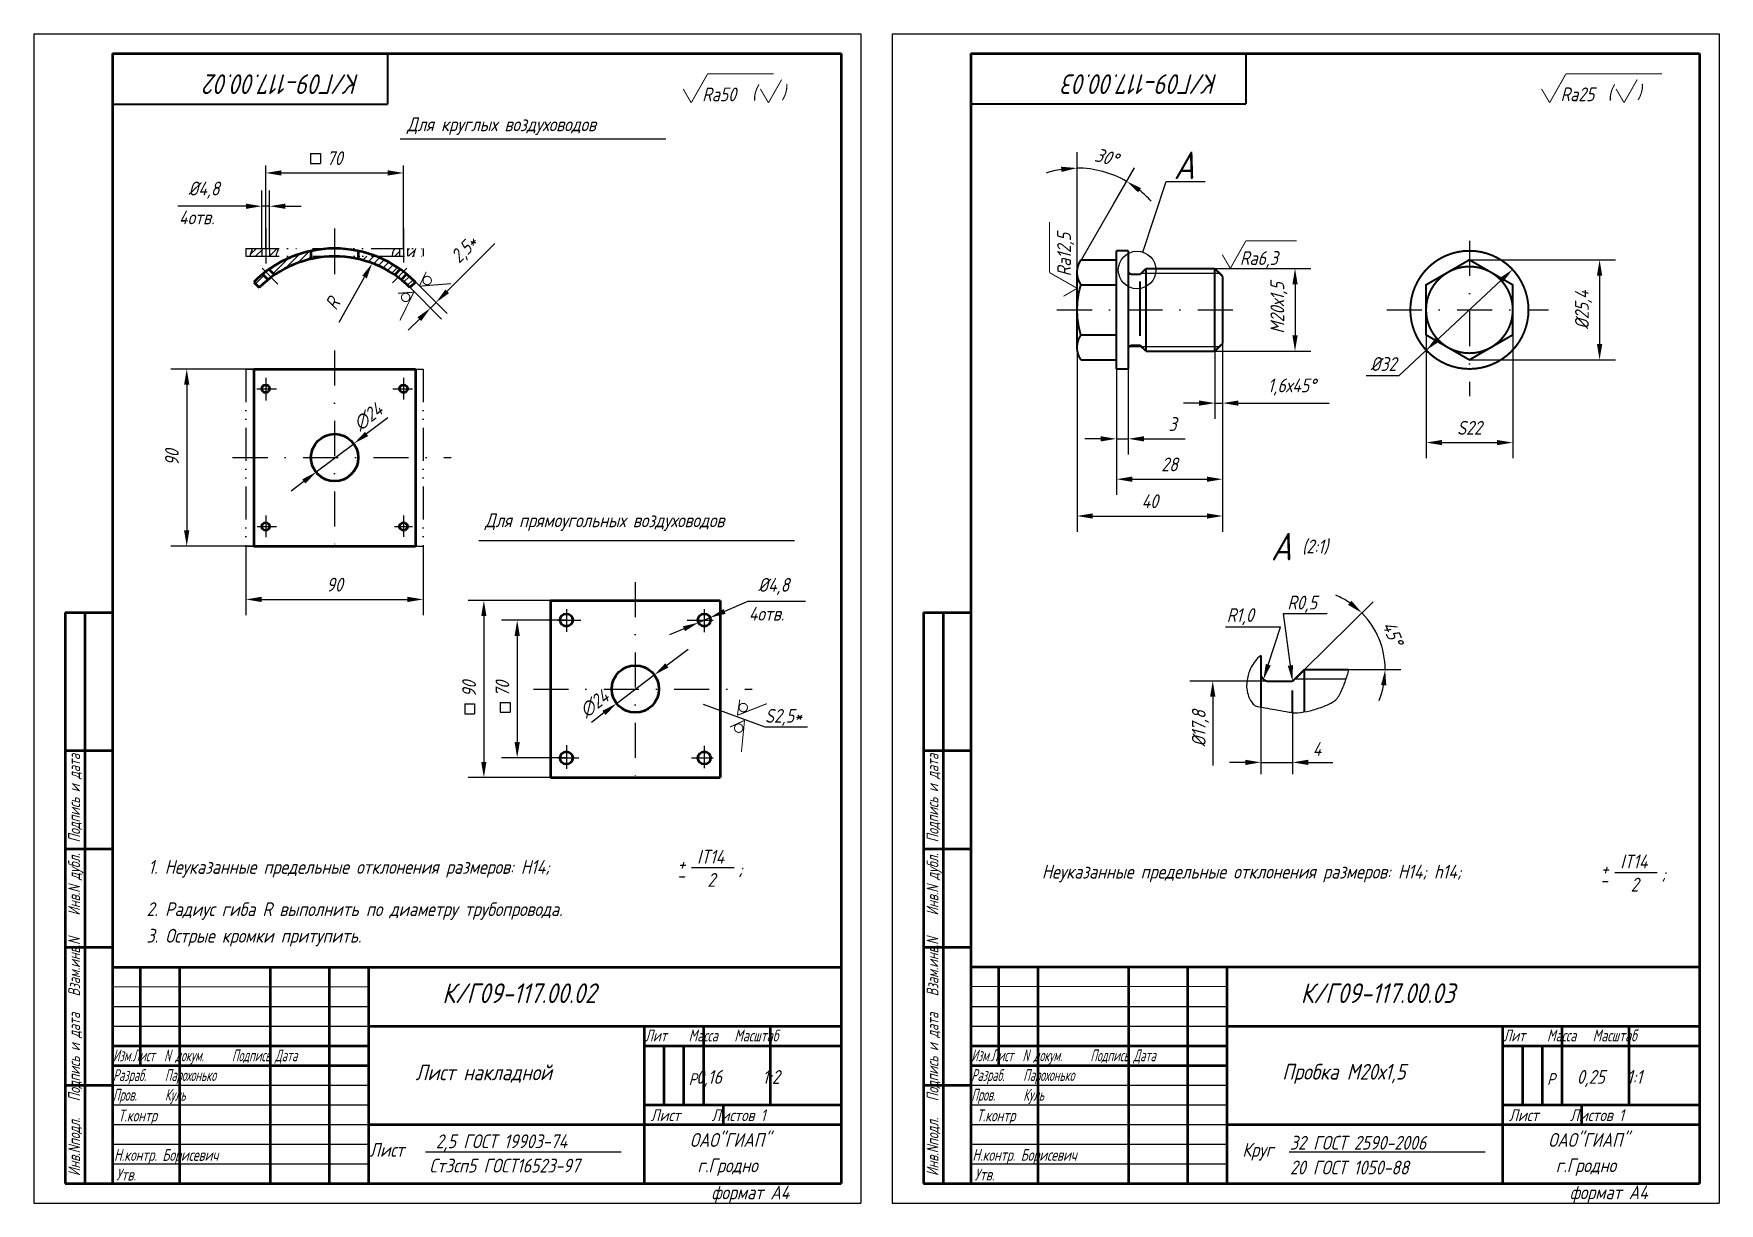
# Model space of a CAD drawing. Header units: inches. Extents: x 2854 to 6563, y -110 to 2015.
# Drawn here: x 6132.9 to 6560.8, y 878.5 to 1175.5 of the extents above; entities that cross this region are included whole.
import ezdxf

# ---------------------------------------------------------------- set-up
doc = ezdxf.new("R2010")
doc.units = ezdxf.units.IN
doc.header["$LTSCALE"] = 0.7
doc.header["$MEASUREMENT"] = 0
doc.linetypes.add('ACAD_ISO12W100', pattern=[21, 12, -3, 0, -3, 0, -3])
doc.linetypes.add('DASHDOT', pattern=[25.4, 12.7, -6.35, 0, -6.35])
doc.styles.add('ROMANC', font='romanc', dxfattribs={"width": 0.8, "oblique": 15, "height": 3.5})
doc.styles.get("Standard").update_dxf_attribs({"font": 'romand.shx', "width": 0.8, "oblique": 15, "height": 3.5})
doc.dimstyles.get("Standard").update_dxf_attribs({"dimtxt": 3.5, "dimasz": 4, "dimexe": 4, "dimexo": 0, "dimgap": 2, "dimtad": 1, "dimdec": 0, "dimdsep": 46, "dimtxsty": 'Standard', "dimcen": 0.09, "dimadec": 0, "dimazin": 0, "dimtfac": 1, "dimtdec": 0, "dimtmove": 0, "dimatfit": 3, "dimfxl": 0, "dimtolj": 1, "dimtzin": 0, "dimlwd": 25, "dimlwe": 25, "dimarcsym": 0})

# ---------------------------------------------------------------- blocks, each defined once
blk = doc.blocks.new('*D107')
at = {"color": 0, "lineweight": 25}
for p, q in [((6237.87, 1110.08), (6249.97, 1122.19)), ((6229.61, 1112.69), (6237.87, 1104.43)), ((6228.19, 1111.27), (6236.45, 1103.01)), ((6233.62, 1105.84), (6235.04, 1107.26)), ((6230.8, 1103.01), (6227.97, 1100.18))]:
    blk.add_line(p, q, dxfattribs=at)
for points in [[(6237.4, 1110.56), (6238.34, 1109.61), (6235.04, 1107.26)], [(6230.32, 1103.48), (6231.27, 1102.54), (6233.62, 1105.84)]]:
    blk.add_solid(points, dxfattribs=at)
at = {"layer": 'DEFPOINTS', "color": 0, "lineweight": 25}
for p in [(6229.61, 1112.69), (6228.19, 1111.27), (6235.04, 1107.26)]:
    blk.add_point(p, dxfattribs=at)
at = {"color": 0, "lineweight": 25, "insert": (6242.45, 1120.44), "char_height": 3.5, "attachment_point": 5, "rotation": 45}
blk.add_mtext('\\A1;2,5*', dxfattribs=at)
blk = doc.blocks.new('*D108')
at = {"color": 0, "lineweight": 25}
for p, q in [((6264.08, 1031.59), (6243.17, 1031.59)), ((6247.17, 1027.59), (6247.17, 990.59)), ((6264.08, 986.59), (6243.17, 986.59))]:
    blk.add_line(p, q, dxfattribs=at)
for points in [[(6246.5, 1027.59), (6247.84, 1027.59), (6247.17, 1031.59)], [(6246.5, 990.59), (6247.84, 990.59), (6247.17, 986.59)]]:
    blk.add_solid(points, dxfattribs=at)
at = {"layer": 'DEFPOINTS', "color": 0, "lineweight": 25}
for p in [(6264.08, 1031.59), (6247.17, 986.59), (6264.08, 986.59)]:
    blk.add_point(p, dxfattribs=at)
at = {"color": 0, "lineweight": 25, "insert": (6243.42, 1009.09), "char_height": 3.5, "attachment_point": 5, "rotation": 90}
blk.add_mtext('\\A1;90', dxfattribs=at)
blk = doc.blocks.new('*D109')
at = {"color": 0, "lineweight": 25}
for p, q in [((6268.12, 1026.59), (6251.63, 1026.59)), ((6255.63, 1022.59), (6255.63, 995.59)), ((6268.12, 991.59), (6251.63, 991.59))]:
    blk.add_line(p, q, dxfattribs=at)
for points in [[(6254.97, 1022.59), (6256.3, 1022.59), (6255.63, 1026.59)], [(6254.97, 995.59), (6256.3, 995.59), (6255.63, 991.59)]]:
    blk.add_solid(points, dxfattribs=at)
at = {"layer": 'DEFPOINTS', "color": 0, "lineweight": 25}
for p in [(6268.12, 1026.59), (6255.63, 991.59), (6268.12, 991.59)]:
    blk.add_point(p, dxfattribs=at)
at = {"color": 0, "lineweight": 25, "insert": (6251.88, 1009.09), "char_height": 3.5, "attachment_point": 5, "rotation": 90}
blk.add_mtext('\\A1;70', dxfattribs=at)
blk = doc.blocks.new('*D110')
at = {"color": 0, "lineweight": 25}
blk.add_line((6210.44, 1102.27), (6216.87, 1113.7), dxfattribs=at)
blk.add_solid([(6216.29, 1114.03), (6217.45, 1113.38), (6218.83, 1117.19)], dxfattribs=at)
at = {"layer": 'DEFPOINTS', "color": 0, "lineweight": 25}
for p in [(6218.83, 1117.19), (6192.35, 1070.13)]:
    blk.add_point(p, dxfattribs=at)
at = {"color": 0, "lineweight": 25, "insert": (6208.76, 1106.94), "char_height": 3.5, "attachment_point": 5, "rotation": 60.6398}
blk.add_mtext('\\A1;R', dxfattribs=at)
blk = doc.blocks.new('*D111')
at = {"color": 0, "lineweight": 25}
for p, q in [((6188.76, 1090.35), (6167.74, 1090.35)), ((6171.74, 1086.35), (6171.74, 1049.35)), ((6188.76, 1045.35), (6167.74, 1045.35))]:
    blk.add_line(p, q, dxfattribs=at)
for points in [[(6171.07, 1086.35), (6172.4, 1086.35), (6171.74, 1090.35)], [(6171.07, 1049.35), (6172.4, 1049.35), (6171.74, 1045.35)]]:
    blk.add_solid(points, dxfattribs=at)
at = {"layer": 'DEFPOINTS', "color": 0, "lineweight": 25}
for p in [(6188.76, 1090.35), (6171.74, 1045.35), (6188.76, 1045.35)]:
    blk.add_point(p, dxfattribs=at)
at = {"color": 0, "lineweight": 25, "insert": (6167.99, 1067.85), "char_height": 3.5, "attachment_point": 5, "rotation": 90}
blk.add_mtext('\\A1;90', dxfattribs=at)
blk = doc.blocks.new('*D139')
at = {"color": 0, "lineweight": 25}
for p, q in [((6397.76, 1116.14), (6397.76, 1145.38)), ((6407.03, 1132.24), (6412.35, 1141.48))]:
    blk.add_line(p, q, dxfattribs=at)
for start, end in [(99.0922, 108.1844), (60.0593, 90), (41.8749, 50.9671)]:
    blk.add_arc((6397.76, 1116.14), 25.23, start, end, dxfattribs=at)
for points in [[(6393.71, 1141.72), (6393.82, 1140.4), (6397.76, 1141.38)], [(6413.27, 1135.2), (6414.02, 1136.29), (6410.35, 1138.01)]]:
    blk.add_solid(points, dxfattribs=at)
at = {"layer": 'DEFPOINTS', "color": 0, "lineweight": 25}
for p in [(6406.37, 1139.86), (6407.03, 1132.24), (6397.76, 1114.9), (6398.04, 1116.63), (6397.76, 1105.37)]:
    blk.add_point(p, dxfattribs=at)
at = {"color": 0, "lineweight": 25, "insert": (6405.24, 1144.14), "char_height": 3.5, "attachment_point": 5, "rotation": 345.0297}
blk.add_mtext('\\A1;30°', dxfattribs=at)
blk = doc.blocks.new('*D140')
at = {"color": 0, "lineweight": 25}
for p, q in [((6434.72, 1096.84), (6434.72, 1077.69)), ((6432.76, 1094.87), (6432.76, 1077.69)), ((6428.76, 1081.69), (6424.76, 1081.69)), ((6432.76, 1081.69), (6434.72, 1081.69)), ((6438.72, 1081.69), (6461.79, 1081.69))]:
    blk.add_line(p, q, dxfattribs=at)
for points in [[(6428.76, 1082.36), (6428.76, 1081.03), (6432.76, 1081.69)], [(6438.72, 1082.36), (6438.72, 1081.03), (6434.72, 1081.69)]]:
    blk.add_solid(points, dxfattribs=at)
at = {"layer": 'DEFPOINTS', "color": 0, "lineweight": 25}
for p in [(6434.72, 1096.84), (6432.76, 1094.87), (6434.72, 1081.69)]:
    blk.add_point(p, dxfattribs=at)
at = {"color": 0, "lineweight": 25, "insert": (6452.26, 1085.78), "char_height": 3.5, "attachment_point": 5}
blk.add_mtext('\\A1;1,6х45%%D', dxfattribs=at)
blk = doc.blocks.new('*D135')
at = {"color": 0, "lineweight": 25}
for p, q in [((6407.76, 1090.37), (6407.76, 1068.62)), ((6410.76, 1090.37), (6410.76, 1068.62)), ((6403.76, 1072.62), (6399.76, 1072.62)), ((6407.76, 1072.62), (6410.76, 1072.62)), ((6414.76, 1072.62), (6425.25, 1072.62))]:
    blk.add_line(p, q, dxfattribs=at)
for points in [[(6403.76, 1073.29), (6403.76, 1071.95), (6407.76, 1072.62)], [(6414.76, 1073.29), (6414.76, 1071.95), (6410.76, 1072.62)]]:
    blk.add_solid(points, dxfattribs=at)
at = {"layer": 'DEFPOINTS', "color": 0, "lineweight": 25}
for p in [(6407.76, 1090.37), (6410.76, 1090.37), (6410.76, 1072.62)]:
    blk.add_point(p, dxfattribs=at)
at = {"color": 0, "lineweight": 25, "insert": (6422, 1076.37), "char_height": 3.5, "attachment_point": 5}
blk.add_mtext('\\A1;3', dxfattribs=at)
blk = doc.blocks.new('*D136')
at = {"color": 0, "lineweight": 25}
for p, q in [((6434.72, 1096.84), (6434.72, 1058.37)), ((6407.76, 1090.37), (6407.76, 1058.37)), ((6411.76, 1062.37), (6430.72, 1062.37))]:
    blk.add_line(p, q, dxfattribs=at)
for points in [[(6411.76, 1063.03), (6411.76, 1061.7), (6407.76, 1062.37)], [(6430.72, 1063.03), (6430.72, 1061.7), (6434.72, 1062.37)]]:
    blk.add_solid(points, dxfattribs=at)
at = {"layer": 'DEFPOINTS', "color": 0, "lineweight": 25}
for p in [(6434.72, 1096.84), (6407.76, 1090.37), (6434.72, 1062.37)]:
    blk.add_point(p, dxfattribs=at)
at = {"color": 0, "lineweight": 25, "insert": (6421.24, 1066.12), "char_height": 3.5, "attachment_point": 5}
blk.add_mtext('\\A1;28', dxfattribs=at)
blk = doc.blocks.new('*D141')
at = {"color": 0, "lineweight": 25}
for p, q in [((6397.76, 1105.37), (6397.76, 1049.02)), ((6434.72, 1105.37), (6434.72, 1049.02)), ((6401.76, 1053.02), (6430.72, 1053.02))]:
    blk.add_line(p, q, dxfattribs=at)
for points in [[(6401.76, 1053.69), (6401.76, 1052.35), (6397.76, 1053.02)], [(6430.72, 1053.69), (6430.72, 1052.35), (6434.72, 1053.02)]]:
    blk.add_solid(points, dxfattribs=at)
at = {"layer": 'DEFPOINTS', "color": 0, "lineweight": 25}
for p in [(6397.76, 1105.37), (6434.72, 1105.37), (6434.72, 1053.02)]:
    blk.add_point(p, dxfattribs=at)
at = {"color": 0, "lineweight": 25, "insert": (6416.24, 1056.77), "char_height": 3.5, "attachment_point": 5}
blk.add_mtext('\\A1;40', dxfattribs=at)
blk = doc.blocks.new('*D142')
at = {"color": 0, "lineweight": 25}
for p, q in [((6455.48, 1014.01), (6472.92, 1031.24)), ((6466.76, 1014.01), (6479.99, 1014.01))]:
    blk.add_line(p, q, dxfattribs=at)
for start, end in [(55.8328, 67.0256), (0, 44.64), (337.6144, 348.8072)]:
    blk.add_arc((6455.48, 1014.01), 20.51, start, end, dxfattribs=at)
for points in [[(6467.43, 1031.5), (6466.57, 1030.47), (6470.08, 1028.42)], [(6474.94, 1010.1), (6476.27, 1009.97), (6475.99, 1014.01)]]:
    blk.add_solid(points, dxfattribs=at)
at = {"layer": 'DEFPOINTS', "color": 0, "lineweight": 25}
for p in [(6475.3, 1019.28), (6452.74, 1011.3), (6455.48, 1014.01), (6455.48, 1014.01), (6466.76, 1014.01)]:
    blk.add_point(p, dxfattribs=at)
at = {"color": 0, "lineweight": 25, "insert": (6477.92, 1023.23), "char_height": 3.5, "attachment_point": 5, "rotation": 292.32}
blk.add_mtext('\\A1;45°', dxfattribs=at)
blk = doc.blocks.new('*D137')
at = {"color": 0, "lineweight": 25}
for p, q in [((6497.37, 1118.07), (6534.42, 1118.07)), ((6530.42, 1114.07), (6530.42, 1096.67)), ((6497.37, 1092.67), (6534.42, 1092.67))]:
    blk.add_line(p, q, dxfattribs=at)
for points in [[(6529.75, 1114.07), (6531.09, 1114.07), (6530.42, 1118.07)], [(6529.75, 1096.67), (6531.09, 1096.67), (6530.42, 1092.67)]]:
    blk.add_solid(points, dxfattribs=at)
at = {"layer": 'DEFPOINTS', "color": 0, "lineweight": 25}
for p in [(6497.37, 1118.07), (6497.37, 1092.67), (6530.42, 1092.67)]:
    blk.add_point(p, dxfattribs=at)
at = {"color": 0, "lineweight": 25, "insert": (6526.34, 1105.37), "char_height": 3.5, "attachment_point": 5, "rotation": 90}
blk.add_mtext('\\A1;%%C25,4', dxfattribs=at)
blk = doc.blocks.new('*D138')
at = {"color": 0, "lineweight": 25}
for p, q in [((6486.37, 1099.02), (6486.37, 1067.67)), ((6508.37, 1099.02), (6508.37, 1067.67)), ((6490.37, 1071.67), (6504.37, 1071.67))]:
    blk.add_line(p, q, dxfattribs=at)
for points in [[(6490.37, 1072.33), (6490.37, 1071), (6486.37, 1071.67)], [(6504.37, 1072.33), (6504.37, 1071), (6508.37, 1071.67)]]:
    blk.add_solid(points, dxfattribs=at)
at = {"layer": 'DEFPOINTS', "color": 0, "lineweight": 25}
for p in [(6486.37, 1099.02), (6508.37, 1099.02), (6508.37, 1071.67)]:
    blk.add_point(p, dxfattribs=at)
at = {"color": 0, "lineweight": 25, "insert": (6497.37, 1075.42), "char_height": 3.5, "attachment_point": 5}
blk.add_mtext('\\A1;S22', dxfattribs=at)

msp = doc.modelspace()

# ---------------------------------------------------------------- hatches: boundary and pattern name
at = {"lineweight": 25}
h = msp.add_hatch(dxfattribs=at)
h.set_pattern_fill('ANSI31', color=256, scale=10, style=0)
h.set_pattern_definition([(45, (-8.586, 0), (-0.88388348, 0.88388348), [])])
h.paths.add_polyline_path([(6203.28, 1118.28), (6203.28, 1120.32, 0.101482), (6192.59, 1115.67), (6194.02, 1114.23, -0.094372)])
h.paths.add_polyline_path([(6192.4, 1113.03), (6190.98, 1114.45, 0.025906), (6188.76, 1112.44), (6190.16, 1111.02, -0.027832)])
edge = h.paths.add_edge_path()
edge.add_line((6192.78, 1120.98), (6192.78, 1118.98))
edge.add_line((6192.78, 1118.98), (6194.39, 1118.98))
edge.add_spline(control_points=[(6194.39, 1118.98), (6194.41, 1119.28), (6194.55, 1119.88), (6194.88, 1120.42), (6194.92, 1120.81), (6194.92, 1120.98)], knot_values=[3.445967, 3.445967, 3.445967, 3.445967, 4.194938, 4.88426, 5.408841, 5.408841, 5.408841, 5.408841], degree=3, periodic=0)
edge.add_line((6194.92, 1120.98), (6192.78, 1120.98))
edge = h.paths.add_edge_path()
edge.add_line((6190.78, 1120.98), (6188.31, 1120.98))
edge.add_spline(control_points=[(6188.31, 1120.98), (6188.31, 1120.81), (6188.27, 1120.42), (6187.94, 1119.88), (6187.8, 1119.28), (6187.78, 1118.98)], knot_values=[3.445967, 3.445967, 3.445967, 3.445967, 3.970549, 4.65987, 5.408841, 5.408841, 5.408841, 5.408841], degree=3, periodic=0)
edge.add_line((6187.78, 1118.98), (6190.78, 1118.98))
edge.add_line((6190.78, 1118.98), (6190.78, 1120.98))
edge = h.paths.add_edge_path()
edge.add_line((6225.78, 1118.98), (6225.78, 1120.98))
edge.add_line((6225.78, 1120.98), (6224.42, 1120.98))
edge.add_spline(control_points=[(6224.42, 1120.98), (6224.41, 1120.9), (6224.35, 1120.61), (6224.03, 1120.09), (6223.88, 1119.35), (6223.92, 1118.98)], knot_values=[3.725192, 3.725192, 3.725192, 3.725192, 3.970549, 4.65987, 5.641171, 5.641171, 5.641171, 5.641171], degree=3, periodic=0)
edge.add_line((6223.92, 1118.98), (6225.78, 1118.98))
h.paths.add_polyline_path([(6219.78, 1118.98), (6215.28, 1118.98), (6215.28, 1118.28, -0.094372), (6224.53, 1114.23), (6225.96, 1115.67, 0.060641)])
edge = h.paths.add_edge_path()
edge.add_spline(control_points=[(6229.36, 1118.98), (6229.3, 1119.37), (6229.45, 1120.16), (6229.77, 1120.68), (6229.83, 1120.94), (6229.84, 1120.98)], knot_values=[3.821337, 3.821337, 3.821337, 3.821337, 4.883646, 5.572968, 5.722179, 5.722179, 5.722179, 5.722179], degree=3, periodic=0)
edge.add_line((6229.84, 1120.98), (6227.78, 1120.98))
edge.add_line((6227.78, 1120.98), (6227.78, 1118.98))
edge.add_line((6227.78, 1118.98), (6229.36, 1118.98))
h.paths.add_polyline_path([(6227.57, 1114.45), (6226.15, 1113.03, -0.027832), (6228.39, 1111.02), (6229.8, 1112.44, 0.025906)])

# ---------------------------------------------------------------- linework, layer by layer
for p, q in [((6132.89, 1175.49), (6132.89, 878.49)), ((6132.89, 1175.49), (6342.89, 1175.49)), ((6342.89, 1175.49), (6342.89, 878.49)), ((6350.81, 1175.5), (6350.81, 878.5)), ((6350.81, 1175.5), (6560.81, 1175.5)), ((6560.81, 1175.5), (6560.81, 878.5)), ((6397.76, 1114.9), (6397.76, 1134.41)), ((6414.5, 1120.02), (6420.41, 1138.01)), ((6420.41, 1138.01), (6430.28, 1138.01)), ((6398.04, 1116.63), (6407.03, 1132.24)), ((6414.06, 1114.67), (6433.94, 1114.67)), ((6398.69, 1099.02), (6407.76, 1099.02)), ((6410.76, 1096.07), (6433.94, 1096.07)), ((6398.76, 1092.67), (6407.76, 1092.67)), ((6471.18, 1088.69), (6479.52, 1088.69)), ((6450.16, 1028.26), (6461.22, 1028.26)), ((6451.92, 1015.07), (6450.16, 1028.26)), ((6449.43, 1024.77), (6435.41, 1024.77)), ((6446.31, 1015.25), (6449.43, 1024.77)), ((6446.78, 1011.04), (6426.42, 1011.04)), ((6453.15, 1011.71), (6466.08, 1011.71)), ((6432.21, 1007.15), (6432.21, 989.64)), ((6132.89, 878.49), (6342.89, 878.49)), ((6350.81, 878.5), (6560.81, 878.5))]:
    msp.add_line(p, q)
at = {"lineweight": 50}
for p, q in [((6152.89, 1170.49), (6152.89, 883.49)), ((6152.89, 1170.49), (6337.89, 1170.49)), ((6337.89, 1170.49), (6337.89, 883.49)), ((6370.81, 1170.5), (6370.81, 883.5)), ((6370.81, 1170.5), (6555.81, 1170.5)), ((6555.81, 1170.5), (6555.81, 883.5)), ((6190.98, 1114.45), (6192.4, 1113.03)), ((6192.59, 1115.67), (6194.02, 1114.23)), ((6225.96, 1115.67), (6224.53, 1114.23)), ((6227.57, 1114.45), (6226.15, 1113.03)), ((6188.76, 1112.44), (6190.16, 1111.02)), ((6229.8, 1112.44), (6228.39, 1111.02)), ((6188.76, 1090.35), (6229.8, 1090.35)), ((6188.76, 1090.35), (6188.76, 1045.35)), ((6229.8, 1090.35), (6229.8, 1045.35)), ((6188.76, 1045.35), (6229.8, 1045.35)), ((6264.08, 1031.59), (6307.16, 1031.59)), ((6264.08, 1031.59), (6264.08, 986.59)), ((6307.16, 1031.59), (6307.16, 986.59)), ((6140.89, 1028.49), (6140.89, 883.49)), ((6140.89, 1028.49), (6152.89, 1028.49)), ((6145.89, 1028.49), (6145.89, 883.49)), ((6358.81, 1028.5), (6358.81, 883.5)), ((6358.81, 1028.5), (6370.81, 1028.5)), ((6363.81, 1028.5), (6363.81, 883.5)), ((6140.89, 993.49), (6152.89, 993.49)), ((6358.81, 993.5), (6370.81, 993.5)), ((6264.08, 986.59), (6307.16, 986.59)), ((6140.89, 968.49), (6152.89, 968.49)), ((6358.81, 968.5), (6370.81, 968.5)), ((6140.89, 943.49), (6152.89, 943.49)), ((6358.81, 943.5), (6370.81, 943.5)), ((6152.89, 938.49), (6337.89, 938.49)), ((6159.89, 938.49), (6159.89, 913.49)), ((6169.89, 938.49), (6169.89, 883.49)), ((6192.89, 938.49), (6192.89, 883.49)), ((6207.89, 938.49), (6207.89, 883.49)), ((6217.89, 938.49), (6217.89, 883.49)), ((6370.81, 938.5), (6555.81, 938.5)), ((6377.81, 938.5), (6377.81, 913.5)), ((6387.81, 938.5), (6387.81, 883.5)), ((6410.81, 938.5), (6410.81, 883.5)), ((6425.81, 938.5), (6425.81, 883.5)), ((6435.81, 938.5), (6435.81, 883.5)), ((6287.89, 923.49), (6287.89, 883.49)), ((6302.89, 923.49), (6302.89, 903.49)), ((6319.89, 923.49), (6319.89, 903.49)), ((6505.81, 923.5), (6505.81, 883.5)), ((6520.81, 923.5), (6520.81, 903.5)), ((6537.81, 923.5), (6537.81, 903.5)), ((6152.89, 918.49), (6217.89, 918.49)), ((6287.89, 918.49), (6337.89, 918.49)), ((6292.89, 918.49), (6292.89, 903.49)), ((6297.89, 918.49), (6297.89, 903.49)), ((6370.81, 918.5), (6435.81, 918.5)), ((6505.81, 918.5), (6555.81, 918.5)), ((6510.81, 918.5), (6510.81, 903.5)), ((6515.81, 918.5), (6515.81, 903.5)), ((6152.89, 913.49), (6217.89, 913.49)), ((6370.81, 913.5), (6435.81, 913.5)), ((6140.89, 908.49), (6152.89, 908.49)), ((6358.81, 908.5), (6370.81, 908.5)), ((6287.89, 903.49), (6337.89, 903.49)), ((6307.89, 903.49), (6307.89, 898.49)), ((6505.81, 903.5), (6555.81, 903.5)), ((6525.81, 903.5), (6525.81, 898.5)), ((6140.89, 883.49), (6337.89, 883.49)), ((6358.81, 883.5), (6555.81, 883.5))]:
    msp.add_line(p, q, dxfattribs=at)
at = {"lineweight": 25}
for p, q in [((6225.93, 1148.77), (6293.39, 1148.77)), ((6203.16, 1145.06), (6205.66, 1145.06)), ((6203.16, 1145.06), (6203.16, 1142.56)), ((6203.16, 1142.56), (6205.66, 1142.56)), ((6205.66, 1145.06), (6205.66, 1142.56)), ((6191.78, 1120.98), (6191.78, 1142.07)), ((6195.78, 1140.14), (6222.78, 1140.14)), ((6226.78, 1120.98), (6226.78, 1142.07)), ((6190.78, 1120.98), (6190.78, 1135.69)), ((6192.78, 1120.98), (6192.78, 1135.69)), ((6186.78, 1131.69), (6169.44, 1131.69)), ((6192.78, 1131.69), (6190.78, 1131.69)), ((6196.78, 1131.69), (6200.78, 1131.69)), ((6190.93, 1115.93), (6194.89, 1111.92)), ((6227.62, 1115.93), (6223.99, 1112.26)), ((6432.76, 1115.84), (6457.1, 1115.84)), ((6453.1, 1111.84), (6453.1, 1098.87)), ((6432.72, 1094.87), (6457.1, 1094.87)), ((6189.56, 1085.35), (6194.52, 1085.35)), ((6224.1, 1085.35), (6229.04, 1085.35)), ((6222.8, 1077.93), (6217.4, 1073.85)), ((6204.64, 1064.2), (6214.21, 1071.44)), ((6201.45, 1061.78), (6198.26, 1059.37)), ((6189.61, 1050.35), (6194.52, 1050.35)), ((6224.46, 1050.35), (6229.04, 1050.35)), ((6186.78, 1045.35), (6186.78, 1027.84)), ((6231.78, 1045.35), (6231.78, 1027.84)), ((6245.88, 1046.79), (6326.02, 1046.79)), ((6190.78, 1031.84), (6227.78, 1031.84)), ((6314.34, 1031.38), (6308.27, 1028.79)), ((6314.34, 1031.38), (6328.81, 1031.38)), ((6301.65, 1025.96), (6304.59, 1027.22)), ((6265.9, 1026.59), (6271.78, 1026.59)), ((6297.97, 1024.39), (6294.3, 1022.81)), ((6298.75, 1026.59), (6305.39, 1026.59)), ((6299.02, 1019.16), (6293.62, 1015.07)), ((6280.86, 1005.42), (6290.43, 1012.66)), ((6251.32, 1005.7), (6253.82, 1005.7)), ((6251.32, 1005.7), (6251.32, 1003.2)), ((6253.82, 1005.7), (6253.82, 1003.2)), ((6242.32, 1005.29), (6244.82, 1005.29)), ((6242.32, 1005.29), (6242.32, 1002.79)), ((6242.32, 1002.79), (6244.82, 1002.79)), ((6244.82, 1005.29), (6244.82, 1002.79)), ((6251.32, 1003.2), (6253.82, 1003.2)), ((6277.67, 1003.01), (6274.48, 1000.59)), ((6302.83, 1005.25), (6318.47, 999.47)), ((6318.47, 999.47), (6329.3, 999.47)), ((6265.95, 991.59), (6271.31, 991.59)), ((6299.92, 991.59), (6305.39, 991.59)), ((6299.86, 963.72), (6310.69, 963.72)), ((6534.25, 962.51), (6545.07, 962.51)), ((6152.89, 928.49), (6217.89, 928.49)), ((6370.81, 928.5), (6435.81, 928.5)), ((6152.89, 923.49), (6217.89, 923.49)), ((6370.81, 923.5), (6435.81, 923.5)), ((6152.89, 908.49), (6217.89, 908.49)), ((6370.81, 908.5), (6435.81, 908.5)), ((6152.89, 903.49), (6217.89, 903.49)), ((6370.81, 903.5), (6435.81, 903.5)), ((6152.89, 898.49), (6217.89, 898.49)), ((6370.81, 898.5), (6435.81, 898.5)), ((6152.89, 893.49), (6217.89, 893.49)), ((6232.33, 891.54), (6282.06, 891.54)), ((6370.81, 893.5), (6435.81, 893.5)), ((6451.6, 891.55), (6501.33, 891.55)), ((6152.89, 888.49), (6217.89, 888.49)), ((6370.81, 888.5), (6435.81, 888.5))]:
    msp.add_line(p, q, dxfattribs=at)
at = {"linetype": 'Continuous'}
for p, q in [((6191.78, 1126.02), (6191.78, 1117.14)), ((6209.28, 1126.02), (6209.28, 1114.46)), ((6226.78, 1126.02), (6226.78, 1117.37)), ((6186.78, 1120.98), (6186.78, 1118.98)), ((6190.78, 1120.98), (6190.78, 1118.98)), ((6192.78, 1120.98), (6192.78, 1118.98)), ((6225.78, 1120.98), (6225.78, 1118.98)), ((6227.78, 1120.98), (6227.78, 1118.98)), ((6231.78, 1120.98), (6231.78, 1118.98)), ((6191.78, 1088.14), (6191.78, 1082.34)), ((6226.78, 1088.14), (6226.78, 1082.57)), ((6191.78, 1053.13), (6191.78, 1047.62)), ((6226.78, 1053.13), (6226.78, 1047.75)), ((6268.12, 1029.38), (6268.12, 1023.58)), ((6303.12, 1029.38), (6303.12, 1023.5)), ((6268.12, 994.82), (6268.12, 988.85)), ((6303.12, 994.67), (6303.12, 988.98))]:
    msp.add_line(p, q, dxfattribs=at)
at = {"linetype": 'DASHDOT'}
for p, q in [((6497.37, 1122.89), (6497.37, 1083.48)), ((6392.67, 1105.37), (6439.21, 1105.37)), ((6476.38, 1105.37), (6517.42, 1105.37)), ((6209.28, 1095.03), (6209.28, 1042.2)), ((6285.62, 1036.26), (6285.62, 983.43))]:
    msp.add_line(p, q, dxfattribs=at)
at = {"linetype": 'ACAD_ISO12W100', "lineweight": 25}
for p, q in [((6186.78, 1120.98), (6200.12, 1120.98)), ((6186.78, 1118.98), (6201.05, 1118.98)), ((6203.67, 1120.98), (6231.78, 1120.98)), ((6203.74, 1118.98), (6231.78, 1118.98)), ((6186.78, 1090.35), (6186.78, 1045.35)), ((6231.78, 1090.35), (6231.78, 1045.35))]:
    msp.add_line(p, q, dxfattribs=at)
at = {"linetype": 'Continuous', "lineweight": 50}
for p, q in [((6203.28, 1120.32), (6203.28, 1118.28)), ((6215.28, 1120.32), (6215.28, 1118.28))]:
    msp.add_line(p, q, dxfattribs=at)
at = {"color": 0, "linetype": 'ByBlock'}
for p, q in [((6425.82, 1115.87), (6453.41, 1115.87)), ((6432.76, 1115.87), (6432.76, 1079.69)), ((6505.41, 1112.88), (6479.52, 1088.69)), ((6397.76, 1105.31), (6397.76, 1052.77)), ((6434.72, 1105.37), (6434.72, 1052.83)), ((6425.82, 1094.87), (6453.41, 1094.87)), ((6407.76, 1090.31), (6407.76, 1061.12)), ((6444.45, 1004.48), (6444.45, 987.46)), ((6452.45, 1003.08), (6452.45, 987.46)), ((6440.45, 990.46), (6436.45, 990.46)), ((6444.45, 990.46), (6452.45, 990.46)), ((6456.45, 990.46), (6460.45, 990.46)), ((6460.45, 990.46), (6462.68, 990.46))]:
    msp.add_line(p, q, dxfattribs=at)
at = {"linetype": 'Continuous', "lineweight": 25}
for p, q in [((6186.78, 1090.35), (6231.78, 1090.35)), ((6186.78, 1045.35), (6231.78, 1045.35))]:
    msp.add_line(p, q, dxfattribs=at)
at = {"linetype": 'DASHDOT', "lineweight": 25}
for p, q in [((6183.4, 1067.85), (6238.9, 1067.85)), ((6259.75, 1009.09), (6315.25, 1009.09))]:
    msp.add_line(p, q, dxfattribs=at)
at = {"lineweight": 15}
for p, q in [((6152.89, 933.49), (6217.89, 933.49)), ((6370.81, 933.5), (6435.81, 933.5))]:
    msp.add_line(p, q, dxfattribs=at)
at = {"color": 1, "lineweight": 50}
for p, q in [((6217.89, 923.49), (6337.89, 923.49)), ((6435.81, 923.5), (6555.81, 923.5)), ((6217.89, 898.49), (6337.89, 898.49)), ((6435.81, 898.5), (6555.81, 898.5))]:
    msp.add_line(p, q, dxfattribs=at)
for points, const_width in [([(6222.75, 1157.6), (6222.75, 1170.6)], 0.5), ([(6440.66, 1157.62), (6440.66, 1170.62)], 0.5), ([(6299.81, 1157.96), (6303.98, 1165.3)], 0.25), ([(6303.98, 1165.3), (6320.72, 1165.3)], 0.3), ([(6319.42, 1157.96), (6322.76, 1163.84)], 0.25), ([(6517.73, 1157.98), (6521.89, 1165.32)], 0.25), ([(6521.89, 1165.32), (6546.25, 1165.32)], 0.3), ([(6536.63, 1157.98), (6539.97, 1163.86)], 0.25), ([(6297.78, 1161.46), (6299.81, 1157.96)], 0.25), ([(6317.38, 1161.46), (6319.42, 1157.96)], 0.25), ([(6515.69, 1161.48), (6517.73, 1157.98)], 0.25), ([(6534.6, 1161.48), (6536.63, 1157.98)], 0.25), ([(6152.75, 1157.6), (6222.75, 1157.6)], 0.5), ([(6370.66, 1157.62), (6440.66, 1157.62)], 0.5), ([(6390.8, 1114.82), (6390.8, 1127.7)], 0.25), ([(6436.67, 1115.9), (6440.64, 1122.9)], 0.25), ([(6440.64, 1122.9), (6453.53, 1122.9)], 0.25), ([(6398.76, 1118.07), (6407.76, 1118.07)], 0.5), ([(6407.76, 1120.37), (6410.76, 1120.37)], 0.5), ([(6407.76, 1120.37), (6407.76, 1090.37)], 0.5), ([(6410.76, 1120.37), (6410.76, 1105.37)], 0.5), ([(6434.63, 1119.4), (6436.67, 1115.9)], 0.25), ([(6232.54, 1115.03), (6230.79, 1111.38)], 0.25), ([(6397.8, 1110.85), (6390.8, 1114.82)], 0.25), ([(6397.76, 1114.9), (6397.76, 1105.37)], 0.5), ([(6411.76, 1114.37), (6413.55, 1114.37)], 0.5), ([(6413.76, 1112.59), (6413.76, 1098.76)], 0.5), ([(6413.9, 1114.51), (6415.26, 1115.87)], 0.5), ([(6415.26, 1115.87), (6432.72, 1115.87)], 0.5), ([(6415.26, 1115.87), (6415.26, 1094.87)], 0.5), ([(6432.72, 1115.87), (6432.72, 1094.87)], 0.5), ([(6432.72, 1115.87), (6434.72, 1113.9)], 0.5), ([(6434.72, 1113.9), (6434.72, 1096.84)], 0.5), ([(6225.35, 1109.58), (6229.39, 1109.86)], 0.25), ([(6229.39, 1109.86), (6225.84, 1102.64)], 0.25), ([(6230.79, 1111.38), (6238.82, 1112.03)], 0.25), ([(6394.3, 1108.81), (6397.8, 1110.85)], 0.25), ([(6398.69, 1111.72), (6407.76, 1111.72)], 0.5), ([(6397.76, 1095.84), (6397.76, 1105.37)], 0.5), ([(6410.76, 1090.37), (6410.76, 1105.37)], 0.5), ([(6398.69, 1099.02), (6407.76, 1099.02)], 0.5), ([(6411.76, 1096.37), (6413.55, 1096.37)], 0.5), ([(6413.9, 1096.22), (6415.26, 1094.87)], 0.5), ([(6432.72, 1094.87), (6434.72, 1096.84)], 0.5), ([(6398.76, 1092.67), (6407.76, 1092.67)], 0.5), ([(6415.26, 1094.87), (6432.72, 1094.87)], 0.5), ([(6407.76, 1090.37), (6410.76, 1090.37)], 0.5), ([(6407.76, 1090.37), (6410.76, 1090.37)], 0.5), ([(6444.45, 1017.57), (6444.45, 1004.48)], 0.5), ([(6452.74, 1011.3), (6455.48, 1014.01)], 0.5), ([(6455.48, 1014.01), (6455.48, 1003.29)], 0.5), ([(6455.48, 1014.01), (6466.76, 1014.01)], 0.5), ([(6446.45, 1011.01), (6452.03, 1011.01)], 0.5), ([(6312.15, 1006.42), (6311.53, 1002.42)], 0.25), ([(6452.45, 1008.76), (6452.45, 1003.08)], 0.5), ([(6311.53, 1002.42), (6319.02, 1005.37)], 0.25), ([(6309.67, 999.43), (6313.35, 1001.12)], 0.25), ([(6313.35, 1001.12), (6312.56, 993.11)], 0.25)]:
    msp.add_lwpolyline(points, dxfattribs=dict(const_width=const_width))
for points, const_width in [([(6398.76, 1118.07, 0.317785), (6398.77, 1111.72, 0.317785)], 0.5), ([(6512.37, 1105.37, 1), (6482.37, 1105.37, 1)], 0.5), ([(6233.39, 1111.95, -1), (6232.19, 1113.71, -1)], 0.25), ([(6233.39, 1111.95, 1), (6232.19, 1113.71, 1)], 0.25), ([(6410.76, 1115.37, 0.414214), (6411.76, 1114.37, 0.414214)], 0.5), ([(6413.55, 1114.37, 0.198169), (6413.9, 1114.51, 0.198169)], 0.5), ([(6508.37, 1105.37, 1), (6486.37, 1105.37, 1)], 0.5), ([(6227.91, 1107.66, -1), (6226.71, 1109.42, -1)], 0.25), ([(6227.91, 1107.66, 1), (6226.71, 1109.42, 1)], 0.25), ([(6398.69, 1111.72, 0.147456), (6398.69, 1099.02, 0.147456)], 0.5), ([(6512.37, 1105.37, -1), (6482.37, 1105.37, -1)], 0.5), ([(6508.37, 1105.37, -1), (6486.37, 1105.37, -1)], 0.5), ([(6398.76, 1092.67, -0.317785), (6398.77, 1099.02, -0.317785)], 0.5), ([(6410.76, 1095.37, -0.414214), (6411.76, 1096.37, -0.414214)], 0.5), ([(6413.55, 1096.37, -0.198169), (6413.9, 1096.22, -0.198169)], 0.5), ([(6444.45, 1013.01, 0.414214), (6446.45, 1011.01, 0.414214)], 0.5), ([(6452.03, 1011.01, 0.19728), (6452.74, 1011.3, 0.19728)], 0.5), ([(6313.85, 1003.71, -1), (6312.19, 1005.05, -1)], 0.25), ([(6313.85, 1003.71, 1), (6312.19, 1005.05, 1)], 0.25), ([(6312.74, 998.53, -1), (6310.99, 999.76, -1)], 0.25), ([(6312.74, 998.53, 1), (6310.99, 999.76, 1)], 0.25)]:
    msp.add_lwpolyline(points, format="xyb", dxfattribs=dict(const_width=const_width))
at = {"const_width": 0.5}
msp.add_lwpolyline([(6508.37, 1111.72), (6497.37, 1118.07), (6486.37, 1111.72), (6486.37, 1099.02), (6497.37, 1092.67), (6508.37, 1099.02)], close=True, dxfattribs=at)
msp.add_lwpolyline([(6444.45, 1017.57, 0.003231), (6444.34, 1017.51, 0.094601), (6443, 1016.19, 0.016278), (6442, 1014.63, 0.037071), (6441.63, 1013.91, 0.036857), (6441.21, 1012.62, 0.028084), (6440.87, 1010.86, 0.064406), (6440.86, 1009.13, 0.056558), (6441.33, 1007.21, 0.093492), (6442.49, 1005.26, 0.168657), (6443.61, 1004.63, 0.003626), (6445.43, 1004.31, -0.002546), (6448.02, 1003.87, -0.001333), (6450.87, 1003.36, 0.002687), (6452.28, 1003.11, 0.067354), (6453.75, 1003.06, 0.031243), (6456.85, 1003.56, 0.021246), (6458.56, 1004.03, 0.016989), (6460.66, 1004.78, 0.036779), (6462.64, 1005.74, 0.070611), (6463.55, 1006.45, 0.071544), (6464.36, 1007.6, 0.030859), (6465.68, 1010.56, 0.00832), (6466.1, 1011.77, 0.00664), (6466.59, 1013.3, 0.028491), (6466.76, 1014.01, 0.032293)], format="xyb")
msp.add_circle((6413.01, 1115.49), 4.77)
at = {"lineweight": 50}
for centre, radius in [((6191.78, 1085.35), 1), ((6226.78, 1085.35), 1), ((6209.28, 1067.85), 6), ((6191.78, 1050.35), 1), ((6226.78, 1050.35), 1), ((6268.12, 1026.59), 1.6), ((6303.12, 1026.59), 1.6), ((6285.62, 1009.09), 6), ((6268.12, 991.59), 1.6), ((6303.12, 991.59), 1.6)]:
    msp.add_circle(centre, radius, dxfattribs=at)
for radius, start, end in [(29, 90, 135.042), (27, 90, 135.0695), (29, 44.958, 90), (27, 44.9305, 90)]:
    msp.add_arc((6209.28, 1091.95), radius, start, end, dxfattribs=at)
at = {"lineweight": 25}
for centre, start, end in [((6268.12, 1026.59), 338.2611, 300.1703), ((6303.12, 1026.59), 239.8297, 201.7389), ((6268.12, 991.59), 59.8297, 21.7389), ((6303.12, 991.59), 158.2611, 120.1703)]:
    msp.add_arc(centre, 1.5, start, end, dxfattribs=at)
for points, knots in [([(6188.31, 1120.98), (6188.31, 1120.81), (6188.27, 1120.42), (6187.94, 1119.88), (6187.8, 1119.28), (6187.78, 1118.98)], [3.445967, 3.445967, 3.445967, 3.445967, 3.970549, 4.65987, 5.408841, 5.408841, 5.408841, 5.408841]), ([(6194.92, 1120.98), (6194.92, 1120.81), (6194.88, 1120.42), (6194.55, 1119.88), (6194.41, 1119.28), (6194.39, 1118.98)], [3.445967, 3.445967, 3.445967, 3.445967, 3.970549, 4.65987, 5.408841, 5.408841, 5.408841, 5.408841]), ([(6224.42, 1120.98), (6224.41, 1120.9), (6224.35, 1120.61), (6224.03, 1120.09), (6223.88, 1119.35), (6223.92, 1118.98)], [3.725192, 3.725192, 3.725192, 3.725192, 3.970549, 4.65987, 5.641171, 5.641171, 5.641171, 5.641171]), ([(6229.84, 1120.98), (6229.83, 1120.94), (6229.77, 1120.68), (6229.45, 1120.16), (6229.3, 1119.37), (6229.36, 1118.98)], [3.821337, 3.821337, 3.821337, 3.821337, 3.970549, 4.65987, 5.722179, 5.722179, 5.722179, 5.722179])]:
    msp.add_open_spline(points, degree=3, knots=knots, dxfattribs=at)
for points in [[(6195.78, 1140.81), (6195.78, 1139.48), (6191.78, 1140.14)], [(6222.78, 1140.81), (6222.78, 1139.48), (6226.78, 1140.14)], [(6186.78, 1132.36), (6186.78, 1131.02), (6190.78, 1131.69)], [(6196.78, 1132.36), (6196.78, 1131.02), (6192.78, 1131.69)], [(6452.43, 1111.84), (6453.77, 1111.84), (6453.1, 1115.84)], [(6452.43, 1098.87), (6453.77, 1098.87), (6453.1, 1094.87)], [(6217, 1074.38), (6217.81, 1073.32), (6214.21, 1071.44)], [(6201.05, 1062.32), (6201.86, 1061.25), (6204.64, 1064.2)], [(6190.78, 1032.51), (6190.78, 1031.17), (6186.78, 1031.84)], [(6227.78, 1032.51), (6227.78, 1031.17), (6231.78, 1031.84)], [(6308.01, 1029.4), (6308.53, 1028.18), (6304.59, 1027.22)], [(6297.71, 1025), (6298.24, 1023.77), (6301.65, 1025.96)], [(6293.22, 1015.61), (6294.03, 1014.54), (6290.43, 1012.66)], [(6277.27, 1003.54), (6278.08, 1002.48), (6280.86, 1005.42)]]:
    msp.add_solid(points, dxfattribs=at)
at = {"color": 0, "linetype": 'ByBlock'}
for points in [[(6505.86, 1112.39), (6504.95, 1113.37), (6508.33, 1115.61)], [(6489.79, 1097.37), (6488.88, 1098.34), (6486.41, 1095.13)], [(6440.45, 991.12), (6440.45, 989.79), (6444.45, 990.46)], [(6456.45, 991.12), (6456.45, 989.79), (6452.45, 990.46)]]:
    msp.add_solid(points, dxfattribs=at)
for points in [[(6446.94, 1015.05), (6445.68, 1015.46), (6445.06, 1011.45)], [(6452.58, 1015.16), (6451.26, 1014.98), (6452.45, 1011.1)], [(6431.55, 1007.15), (6432.88, 1007.15), (6432.21, 1011.15)]]:
    msp.add_solid(points)
at = {"layer": 'DEFPOINTS', "color": 0, "linetype": 'ByBlock'}
for p in [(6384.96, 1121.05), (6410.76, 1120.37), (6413.76, 1112.59), (6435.76, 1115.87), (6508.33, 1115.61), (6384.01, 1107.21), (6397.76, 1105.37), (6427.76, 1105.37), (6435.76, 1094.87), (6435.76, 1094.87), (6451.27, 1094.87), (6486.41, 1095.13), (6407.76, 1090.37), (6434.72, 1082.57), (6427.76, 1064.12), (6397.76, 1055.77), (6452.45, 1008.76), (6444.45, 1004.48), (6452.45, 1003.08), (6452.45, 990.46)]:
    msp.add_point(p, dxfattribs=at)

# ---------------------------------------------------------------- texts
at = {"style": 'ROMANC', "oblique": 15, "width": 0.8}
for s, p in [('(', (6315.23, 1158.79)), (')', (6322.73, 1158.92)), ('(', (6532.45, 1158.8)), (')', (6539.94, 1158.94))]:
    msp.add_text(s, height=3.5, dxfattribs=at).set_placement(p)
at = {"lineweight": 35, "char_height": 5, "width": 116.2188, "attachment_point": 1, "rotation": 180}
for s, insert in [('К/Г09-117.00.02 ', (6215.62, 1160.18)), ('К/Г09-117.00.03 ', (6433.54, 1160.2))]:
    msp.add_mtext(s, dxfattribs=dict(at, insert=insert))
at = {"lineweight": 25, "attachment_point": 1}
for s, insert, char_height, width in [('Ra50', (6302.6, 1161.84), 3.5, 29.1251), ('Ra25', (6520.51, 1161.86), 3.5, 29.1251), ('Для круглых воздуховодов', (6227.67, 1154.24), 3.5, 89.3932), ('А', (6422.32, 1145.57), 7, 27.65), ('4отв.', (6169.78, 1130.6), 3.5, 21.2956), ('Ra6,3', (6439.11, 1120.28), 3.5, 29.1251), ('%%C32', (6472.25, 1093.37), 3.5, 13.5233), ('Для прямоугольных воздуховодов', (6247.46, 1053.67), 3.5, 89.3932), ('А', (6446.97, 1048.75), 7, 27.65), ('(2:1)', (6454.88, 1047.04), 3.5, 22.9613), ('R0,5', (6451.15, 1032.79), 3.5, 29.1251), ('4отв.', (6314.42, 1029.96), 3.5, 21.2956), ('R1,0', (6435.76, 1029.62), 3.5, 29.1251), ('S2,5*', (6318.52, 1004.02), 3.5, 30.0541), ('4', (6457.57, 995.59), 3.5, 15.866), ('IT14', (6301.31, 968.24), 3.5, 19.7907), ('1. Неуказанные предельные отклонения размеров: H14;  ', (6161.99, 965.65), 3.5, 158.004), ('+', (6296.36, 966.42), 3.5, 4.3989), (';', (6311.75, 965.08), 3.5, 9.0235), (' Неуказанные предельные отклонения размеров: H14; h14; ', (6386.98, 964.45), 3.5, 158.004), ('+', (6530.74, 965.22), 3.5, 4.3989), ('IT14', (6535.69, 967.04), 3.5, 19.7907), ('-', (6296.14, 963.49), 3.5, 6.6548), ('2', (6303.92, 962.36), 3.5, 17.1446), ('-', (6530.52, 962.29), 3.5, 6.6548), ('2', (6538.31, 961.16), 3.5, 17.1446), (';', (6546.13, 963.88), 3.5, 9.0235), (' 2. Радиус гиба R выполнить по диаметру трубопровода.', (6159.67, 954.92), 3.5, 180.6765), (' 3. Острые кромки притупить.', (6159.67, 948.18), 3.5, 180.6765), ('{\\W0.7;Лит    Масса   Масштаб}', (6288.09, 922.59), 3, 48.3624), ('{\\W0.7;Лит    Масса   Масштаб}', (6506, 922.61), 3, 48.3624), ('{\\W0.6; Изм.Лист  N докум.      Подпись Дата\\P Разраб.    Парохонько\\P Пров.      Куль}', (6151.81, 917.54), 3, 75.9719), ('{\\W0.6; Изм.Лист  N докум.      Подпись Дата\\P Разраб.    Парохонько\\P Пров.      Куль}', (6369.73, 917.55), 3, 75.9719), ('Р', (6299.17, 911.52), 3, 4.7355), ('      0,16', (6289.9, 912.32), 3.5, 30.5998), ('      1:2', (6306.74, 912.32), 3.5, 30.5998), ('Р', (6517.09, 911.54), 3, 4.7355), ('0,25   1:1', (6524.65, 912.33), 3.5, 30.5998), ('{\\W0.7;Т.контр}', (6154.33, 902.28), 3, 65.7648), ('Лист     Листов 1', (6289.5, 902.35), 3, 49.4707), ('{\\W0.7;Т.контр}', (6372.24, 902.3), 3, 65.7648), ('Лист     Листов 1', (6507.41, 902.37), 3, 49.4707), ('2,5 ГОСТ 19903-74', (6234.98, 895.98), 3.5, 55.4713), (' 32 ГОСТ 2590-2006', (6449.94, 895.61), 3.5, 64.6502), ('{\\W0.7; Н.контр. Борисевич}', (6151.88, 892.26), 3, 40.546), ('Лист', (6218.14, 893.8), 3.5, 26.3694), ('{\\W0.7; Н.контр. Борисевич}', (6369.79, 892.28), 3, 40.546), ('Круг', (6439.72, 893.8), 3.5, 20.1), ('{\\W0.7;Утв.     }', (6153.81, 887.27), 3, 39.2217), ('Ст3сп5 ГОСТ16523-97', (6233.34, 889.8), 3.5, 55.4713), ('г.Гродно', (6301.39, 889.86), 3.5, 35.0627), ('{\\W0.7;Утв.     }', (6371.73, 887.29), 3, 39.2217), (' 20 ГОСТ 1050-88', (6449.94, 889.32), 3.5, 64.6502), ('г.Гродно', (6519.3, 889.88), 3.5, 35.0627), ('формат А4', (6304.92, 883), 3.5, 32.7454), ('формат А4', (6522.83, 883.02), 3.5, 32.7454)]:
    msp.add_mtext(s, dxfattribs=dict(at, insert=insert, char_height=char_height, width=width))
at = {"lineweight": 25, "char_height": 3.5, "attachment_point": 5}
for s, insert in [('\\A1;70', (6209.28, 1143.89)), ('\\A1;%%C4,8', (6176.11, 1135.77)), ('90', (6209.28, 1035.59)), ('\\A1;%%C4,8', (6320.75, 1035.13))]:
    msp.add_mtext(s, dxfattribs=dict(at, insert=insert))
at = {"lineweight": 25, "attachment_point": 1, "rotation": 90}
for s, insert, char_height, width in [('Ra12,5', (6392.71, 1113.89), 3.5, 29.1251), ('%%C17,8', (6426.91, 994.45), 3.5, 16.5464), ('{\\W0.7; Инв.Nподл.   Подпись и дата   Взам.инв.N    Инв.N дубл.  Подпись и дата}', (6141.66, 884), 3, 144.2887), ('{\\W0.7; Инв.Nподл.   Подпись и дата   Взам.инв.N    Инв.N дубл.  Подпись и дата}', (6359.57, 884.02), 3, 144.2887)]:
    msp.add_mtext(s, dxfattribs=dict(at, insert=insert, char_height=char_height, width=width))
at = {"lineweight": 25, "char_height": 3.5, "attachment_point": 5}
for s, insert, rotation in [('\\A1;М20х1,5', (6449.02, 1105.86), 90), ('∅24', (6217.78, 1078.23), 37.1076), ('∅24', (6275.22, 1005.37), 37.1076)]:
    msp.add_mtext(s, dxfattribs=dict(at, insert=insert, rotation=rotation))
at = {"lineweight": 35, "attachment_point": 1}
for s, insert, char_height, width in [('К/Г09-117.00.02', (6236.62, 934.33), 5, 116.2188), ('К/Г09-117.00.03', (6454.54, 934.34), 5, 116.2188), ('ОАО"ГИАП"', (6299.48, 896.31), 3.5, 36.171), ('ОАО"ГИАП"', (6517.39, 896.32), 3.5, 36.171)]:
    msp.add_mtext(s, dxfattribs=dict(at, insert=insert, char_height=char_height, width=width))
at = {"lineweight": 30, "char_height": 4, "width": 61.9449, "attachment_point": 1}
for s, insert in [('Лист накладной', (6229.81, 913.73)), ('Пробка М20х1,5', (6449.86, 913.89))]:
    msp.add_mtext(s, dxfattribs=dict(at, insert=insert))

# ---------------------------------------------------------------- dimensions: what is measured, and where the dimension line sits
at = {"lineweight": 25}
for base, line1, line2, picture, middle in [((6406.37, 1139.86), ((6398.04, 1116.63), (6407.03, 1132.24)), ((6397.76, 1114.9), (6397.76, 1105.37)), '*D139', (6405.24, 1144.14)), ((6475.3, 1019.28), ((6455.48, 1014.01), (6466.76, 1014.01)), ((6452.74, 1011.3), (6455.48, 1014.01)), '*D142', (6477.92, 1023.23))]:
    dim = msp.add_angular_dim_2l(base=base, line1=line1, line2=line2, dimstyle='Standard', dxfattribs=at)
    dim.commit()
    dim.dimension.update_dxf_attribs({"geometry": picture, "text_midpoint": middle})
dim = msp.add_aligned_dim(p1=(6228.19, 1111.27), p2=(6229.61, 1112.69), distance=-7.68, text='2,5*', dimstyle='Standard', dxfattribs=at)
dim.commit()
dim.dimension.update_dxf_attribs({"geometry": '*D107', "text_midpoint": (6242.45, 1120.44)})
dim = msp.add_diameter_dim_2p(p1=(6192.35, 1070.13), p2=(6218.83, 1117.19), text='R', dimstyle='Standard', dxfattribs=at)
dim.commit()
dim.dimension.update_dxf_attribs({"geometry": '*D110', "text_midpoint": (6212.03, 1105.1), "dimtype": 163})
for base, p1, p2, text, picture, middle in [((6530.42, 1092.67), (6497.37, 1118.07), (6497.37, 1092.67), '%%C25,4', '*D137', (6526.34, 1105.37)), ((6171.74, 1045.35), (6188.76, 1090.35), (6188.76, 1045.35), '90', '*D111', (6167.99, 1067.85)), ((6247.17, 986.59), (6264.08, 1031.59), (6264.08, 986.59), '90', '*D108', (6243.42, 1009.09)), ((6255.63, 991.59), (6268.12, 1026.59), (6268.12, 991.59), '70', '*D109', (6251.88, 1009.09))]:
    dim = msp.add_linear_dim(base=base, p1=p1, p2=p2, angle=90, text=text, dimstyle='Standard', dxfattribs=at)
    dim.commit()
    dim.dimension.update_dxf_attribs({"geometry": picture, "text_midpoint": middle})
for base, p1, p2, text, picture, middle in [((6434.72, 1053.02), (6397.76, 1105.37), (6434.72, 1105.37), '40', '*D141', (6416.24, 1056.77)), ((6434.72, 1062.37), (6407.76, 1090.37), (6434.72, 1096.84), '28', '*D136', (6421.24, 1066.12)), ((6434.72, 1081.69), (6432.76, 1094.87), (6434.72, 1096.84), '1,6х45%%D', '*D140', (6452.26, 1085.78)), ((6508.37, 1071.67), (6486.37, 1099.02), (6508.37, 1099.02), 'S22', '*D138', (6497.37, 1075.42))]:
    dim = msp.add_linear_dim(base=base, p1=p1, p2=p2, text=text, dimstyle='Standard', dxfattribs=at)
    dim.commit()
    dim.dimension.update_dxf_attribs({"geometry": picture, "text_midpoint": middle})
dim = msp.add_linear_dim(base=(6410.76, 1072.62), p1=(6407.76, 1090.37), p2=(6410.76, 1090.37), dimstyle='Standard', dxfattribs=at)
dim.commit()
dim.dimension.update_dxf_attribs({"geometry": '*D135', "text_midpoint": (6422, 1076.37)})

doc.saveas('drawing.dxf')
